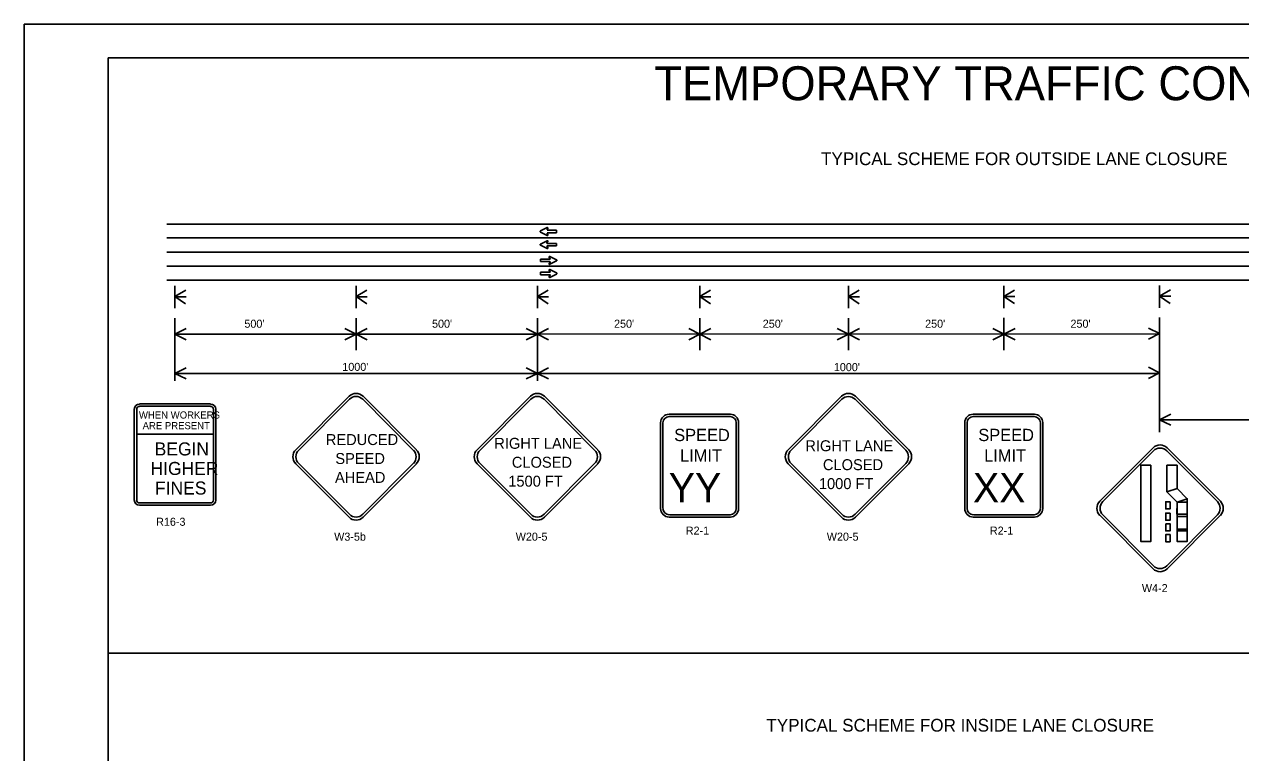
# Model space of a CAD drawing. Extents: x 0 to 34, y 0 to 22.
# Drawn here: x 0 to 18.12, y 11.15 to 22 of the extents above; entities that cross this region are included whole.
import ezdxf

# ---------------------------------------------------------------- set-up
doc = ezdxf.new("R2010")
doc.units = 0
for name, color, linetype in [('ANNO-SHT', 7, 'Continuous'), ('Level 1', 7, 'Continuous'), ('Level 32', 7, 'Continuous'), ('PlotBorder', 7, 'Continuous'), ('SHADE-GENERIC', 7, 'Continuous'), ('SHT-BNDRY', 7, 'Continuous'), ('SHT-FENCE', 7, 'Continuous')]:
    doc.layers.add(name, color=color, linetype=linetype)

msp = doc.modelspace()

# ---------------------------------------------------------------- linework, layer by layer
at = {"layer": 'Level 1'}
for p, q in [((2.124, 19.023), (30.729, 19.023)), ((2.124, 18.82), (30.729, 18.82)), ((2.124, 18.605), (30.729, 18.605)), ((7.689, 18.501), (7.83, 18.501)), ((7.689, 18.501), (7.689, 18.464)), ((7.819, 18.528), (7.833, 18.507)), ((7.931, 18.491), (7.831, 18.541)), ((7.837, 18.538), (7.837, 18.538)), ((2.124, 18.396), (30.729, 18.396)), ((7.689, 18.464), (7.83, 18.464)), ((7.819, 18.437), (7.833, 18.458)), ((7.931, 18.474), (7.831, 18.424)), ((2.124, 18.188), (30.729, 18.188)), ((2.245, 18.104), (2.245, 17.937)), ((2.245, 17.944), (2.405, 18.039)), ((2.245, 17.944), (2.403, 17.837)), ((4.943, 18.104), (4.943, 17.937)), ((4.943, 17.944), (5.103, 18.039)), ((4.943, 17.944), (5.101, 17.837)), ((7.644, 18.104), (7.644, 17.937)), ((7.644, 17.944), (7.805, 18.039)), ((7.644, 17.944), (7.803, 17.837)), ((10.064, 18.104), (10.064, 17.937)), ((10.064, 17.944), (10.224, 18.039)), ((10.064, 17.944), (10.222, 17.837)), ((12.279, 18.104), (12.279, 17.937)), ((12.279, 17.944), (12.44, 18.039)), ((12.279, 17.944), (12.438, 17.837)), ((14.595, 18.104), (14.595, 17.938)), ((14.595, 17.945), (14.755, 18.04)), ((14.595, 17.945), (14.753, 17.838)), ((14.595, 17.943), (14.761, 17.943)), ((16.916, 18.108), (16.916, 17.942)), ((16.916, 17.949), (17.077, 18.044)), ((16.916, 17.949), (17.075, 17.841)), ((16.916, 17.947), (17.083, 17.947)), ((2.245, 17.942), (2.411, 17.942)), ((2.245, 17.937), (2.245, 17.77)), ((2.245, 17.77), (2.245, 17.77)), ((4.943, 17.942), (5.109, 17.942)), ((4.943, 17.937), (4.943, 17.77)), ((4.943, 17.77), (4.943, 17.77)), ((7.644, 17.942), (7.811, 17.942)), ((7.644, 17.937), (7.644, 17.77)), ((7.644, 17.77), (7.644, 17.77)), ((10.064, 17.942), (10.23, 17.942)), ((10.064, 17.937), (10.064, 17.77)), ((10.064, 17.77), (10.064, 17.77)), ((12.279, 17.942), (12.446, 17.942)), ((12.279, 17.937), (12.279, 17.77)), ((12.279, 17.77), (12.279, 17.77)), ((14.595, 17.938), (14.595, 17.77)), ((14.595, 17.77), (14.595, 17.77)), ((16.916, 17.942), (16.916, 17.774)), ((16.916, 17.774), (16.916, 17.774)), ((2.243, 17.624), (2.243, 16.687)), ((4.943, 17.624), (4.943, 17.145)), ((7.644, 17.624), (7.644, 16.687)), ((10.064, 17.624), (10.064, 17.145)), ((12.279, 17.624), (12.279, 17.145)), ((14.595, 17.625), (14.595, 17.145)), ((16.916, 17.631), (16.916, 15.924)), ((2.243, 17.384), (4.945, 17.384)), ((4.943, 17.386), (4.943, 17.384)), ((4.943, 17.384), (7.644, 17.384)), ((7.644, 17.386), (7.644, 17.384)), ((7.644, 17.384), (12.279, 17.386)), ((10.064, 17.386), (10.064, 17.384)), ((10.064, 17.386), (10.064, 17.384)), ((12.279, 17.386), (12.279, 17.384)), ((12.279, 17.384), (16.914, 17.386)), ((14.595, 17.387), (14.595, 17.385)), ((14.699, 17.386), (14.699, 17.384)), ((2.243, 16.796), (16.922, 16.796)), ((1.718, 16.343), (2.775, 16.343)), ((4.044, 15.661), (4.838, 16.458)), ((4.089, 15.656), (4.843, 16.413)), ((5.042, 16.413), (5.796, 15.656)), ((5.047, 16.458), (5.841, 15.661)), ((6.746, 15.661), (7.54, 16.458)), ((6.791, 15.656), (7.545, 16.413)), ((7.744, 16.413), (8.498, 15.656)), ((7.749, 16.458), (8.543, 15.661)), ((11.381, 15.661), (12.175, 16.458)), ((11.426, 15.656), (12.18, 16.413)), ((12.379, 16.413), (13.133, 15.656)), ((12.384, 16.458), (13.178, 15.661)), ((1.638, 14.913), (1.638, 16.263)), ((1.674, 14.913), (1.674, 16.263)), ((1.718, 16.308), (2.775, 16.308)), ((2.819, 16.263), (2.819, 14.913)), ((2.854, 16.263), (2.854, 14.913)), ((9.607, 16.19), (9.611, 16.19)), ((9.607, 16.155), (9.611, 16.155)), ((9.611, 16.19), (10.52, 16.19)), ((9.611, 16.155), (10.52, 16.155)), ((14.139, 16.19), (14.142, 16.19)), ((14.139, 16.155), (14.142, 16.155)), ((14.142, 16.19), (15.052, 16.19)), ((14.142, 16.155), (15.052, 16.155)), ((9.481, 14.789), (9.481, 16.067)), ((9.516, 14.789), (9.516, 16.067)), ((10.608, 16.067), (10.608, 14.789)), ((10.643, 16.067), (10.643, 14.789)), ((14.012, 14.789), (14.012, 16.067)), ((14.048, 14.789), (14.048, 16.067)), ((15.139, 16.067), (15.139, 14.789)), ((15.175, 16.067), (15.175, 14.789)), ((1.674, 15.892), (2.819, 15.892)), ((16.025, 14.893), (16.818, 15.69)), ((16.07, 14.888), (16.824, 15.645)), ((17.022, 15.645), (17.777, 14.888)), ((17.028, 15.69), (17.821, 14.893)), ((4.838, 14.655), (4.044, 15.452)), ((4.843, 14.7), (4.089, 15.457)), ((5.796, 15.457), (5.042, 14.7)), ((5.841, 15.452), (5.047, 14.655)), ((7.54, 14.655), (6.746, 15.452)), ((7.545, 14.7), (6.791, 15.457)), ((8.498, 15.457), (7.744, 14.7)), ((8.543, 15.452), (7.749, 14.655)), ((12.175, 14.655), (11.381, 15.452)), ((12.18, 14.7), (11.426, 15.457)), ((13.133, 15.457), (12.379, 14.7)), ((13.178, 15.452), (12.384, 14.655)), ((2.775, 14.869), (1.718, 14.869)), ((2.775, 14.833), (1.718, 14.833)), ((10.52, 14.693), (9.611, 14.693)), ((15.052, 14.693), (14.142, 14.693)), ((16.818, 13.887), (16.025, 14.684)), ((16.824, 13.932), (16.07, 14.689)), ((17.777, 14.689), (17.022, 13.932)), ((17.821, 14.684), (17.028, 13.887)), ((10.52, 14.658), (9.611, 14.658)), ((15.052, 14.658), (14.142, 14.658)), ((1.25, 12.63), (27.038, 12.63))]:
    msp.add_line(p, q, dxfattribs=at)
for points in [[(2.409, 17.467), (2.243, 17.384), (2.409, 17.301)], [(4.778, 17.301), (4.945, 17.384), (4.778, 17.467)], [(5.109, 17.467), (4.943, 17.384), (5.109, 17.301)], [(7.48, 17.301), (7.646, 17.384), (7.48, 17.467)], [(7.81, 17.467), (7.644, 17.384), (7.81, 17.301)], [(9.899, 17.301), (10.066, 17.384), (9.899, 17.467)], [(10.23, 17.467), (10.064, 17.384), (10.23, 17.301)], [(12.113, 17.301), (12.279, 17.384), (12.113, 17.467)], [(12.446, 17.467), (12.279, 17.384), (12.446, 17.301)], [(12.446, 17.467), (12.279, 17.384), (12.446, 17.301)], [(14.433, 17.301), (14.599, 17.385), (14.433, 17.468)], [(14.763, 17.468), (14.597, 17.385), (14.763, 17.301)], [(16.75, 17.308), (16.916, 17.391), (16.75, 17.475)], [(16.75, 17.308), (16.916, 17.391), (16.75, 17.475)], [(2.409, 16.883), (2.243, 16.799), (2.409, 16.716)], [(7.48, 16.716), (7.646, 16.799), (7.48, 16.883)], [(7.81, 16.883), (7.644, 16.799), (7.81, 16.716)], [(16.75, 16.723), (16.916, 16.807), (16.75, 16.89)], [(17.082, 16.193), (16.916, 16.109), (17.082, 16.026)]]:
    msp.add_lwpolyline(points, dxfattribs=at)
for centre, major_axis, start_param, end_param in [((7.827, 18.533), (0, -0.00927), 2.678155, 5.300602), ((7.83, 18.505), (0, 0.00371), 3.141803, 5.301246), ((7.927, 18.483), (0, -0.00927), 0.463604, 2.678408), ((7.827, 18.432), (0, -0.00927), 4.124596, 6.747043), ((7.83, 18.46), (0, 0.00371), 4.123952, 6.283395), ((4.943, 16.353), (0, 0.148), 5.497787, 7.068583), ((7.644, 16.353), (0, 0.148), 5.497787, 7.068583), ((12.279, 16.353), (0, 0.148), 5.497787, 7.068583), ((1.718, 16.263), (0, 0.0796), 0, 1.570796), ((2.775, 16.263), (0, 0.0796), 4.712389, 6.283185), ((4.943, 16.314), (0, 0.141), 5.497787, 7.068583), ((7.644, 16.314), (0, 0.141), 5.497787, 7.068583), ((12.279, 16.313), (0, 0.141), 5.497787, 7.068583), ((1.718, 16.263), (0, 0.0442), 0, 1.570796), ((2.775, 16.263), (0, 0.0442), 4.712389, 6.283185), ((9.607, 16.064), (0, -0.127), 3.141593, 4.712389), ((9.607, 16.064), (0, -0.0913), 3.141593, 4.712389), ((10.517, 16.064), (0, 0.127), 4.712389, 6.283185), ((10.517, 16.064), (0, 0.0913), 4.712389, 6.283185), ((14.139, 16.064), (0, -0.127), 3.141593, 4.712389), ((14.139, 16.064), (0, -0.0913), 3.141593, 4.712389), ((15.048, 16.064), (0, 0.127), 4.712389, 6.283185), ((15.048, 16.064), (0, 0.0913), 4.712389, 6.283185), ((4.149, 15.557), (0, -0.148), 3.926991, 5.497787), ((4.188, 15.556), (0, -0.141), 3.926991, 5.497787), ((5.697, 15.556), (0, 0.141), 3.926991, 5.497787), ((5.736, 15.557), (0, 0.148), 3.926991, 5.497787), ((6.85, 15.557), (0, -0.148), 3.926991, 5.497787), ((6.89, 15.556), (0, -0.141), 3.926991, 5.497787), ((8.398, 15.556), (0, 0.141), 3.926991, 5.497787), ((8.438, 15.557), (0, 0.148), 3.926991, 5.497787), ((11.486, 15.557), (0, -0.148), 3.926991, 5.497787), ((11.525, 15.556), (0, -0.141), 3.926991, 5.497787), ((13.033, 15.556), (0, 0.141), 3.926991, 5.497787), ((13.073, 15.557), (0, 0.148), 3.926991, 5.497787), ((16.923, 15.585), (0, -0.148), 2.356194, 3.926991), ((16.923, 15.546), (0, -0.141), 2.356194, 3.926991), ((1.718, 14.913), (0, -0.0796), 4.712389, 6.283185), ((1.718, 14.913), (0, -0.0442), 4.712389, 6.283185), ((2.775, 14.913), (0, -0.0442), 0, 1.570796), ((2.775, 14.913), (0, -0.0796), 0, 1.570796), ((16.129, 14.788), (0, -0.148), 3.926991, 5.497787), ((16.169, 14.789), (0, -0.141), 3.926991, 5.497787), ((17.677, 14.789), (0, 0.141), 3.926991, 5.497787), ((17.717, 14.788), (0, 0.148), 3.926991, 5.497787), ((4.943, 14.799), (0, 0.141), 2.356194, 3.926991), ((7.644, 14.799), (0, 0.141), 2.356194, 3.926991), ((9.607, 14.785), (0, -0.127), 4.712389, 6.283185), ((9.607, 14.785), (0, -0.0913), 4.712389, 6.283185), ((10.517, 14.785), (0, 0.0913), 3.141593, 4.712389), ((10.517, 14.785), (0, 0.127), 3.141593, 4.712389), ((12.279, 14.799), (0, 0.141), 2.356194, 3.926991), ((14.139, 14.785), (0, -0.127), 4.712389, 6.283185), ((14.139, 14.785), (0, -0.0913), 4.712389, 6.283185), ((15.048, 14.785), (0, 0.0913), 3.141593, 4.712389), ((15.048, 14.785), (0, 0.127), 3.141593, 4.712389), ((4.943, 14.76), (0, 0.148), 2.356194, 3.926991), ((7.644, 14.76), (0, 0.148), 2.356194, 3.926991), ((12.279, 14.76), (0, 0.148), 2.356194, 3.926991), ((16.923, 13.992), (0, -0.148), 5.497787, 7.068583), ((16.923, 14.031), (0, -0.141), 5.497787, 7.068583)]:
    msp.add_ellipse(centre, major_axis=major_axis, ratio=0.996122, start_param=start_param, end_param=end_param, dxfattribs=at)
at = {"layer": 'Level 32'}
msp.add_line((20.147, 16.109), (16.916, 16.109), dxfattribs=at)
at = {"layer": 'PlotBorder'}
msp.add_lwpolyline([(0, 0), (34, 0), (34, 22), (0, 22)], close=True, dxfattribs=at)
at = {"layer": 'SHADE-GENERIC'}
for p, q in [((7.789, 18.971), (7.689, 18.921)), ((7.689, 18.904), (7.789, 18.854)), ((7.787, 18.937), (7.801, 18.957)), ((7.801, 18.867), (7.787, 18.888)), ((7.931, 18.931), (7.79, 18.931)), ((7.79, 18.894), (7.931, 18.894)), ((7.931, 18.894), (7.931, 18.931)), ((7.789, 18.776), (7.689, 18.726)), ((7.689, 18.709), (7.789, 18.659)), ((7.787, 18.742), (7.801, 18.763)), ((7.801, 18.673), (7.787, 18.693)), ((7.931, 18.736), (7.79, 18.736)), ((7.79, 18.699), (7.931, 18.699)), ((7.931, 18.699), (7.931, 18.736)), ((7.689, 18.464), (7.689, 18.501)), ((7.689, 18.501), (7.83, 18.501)), ((7.833, 18.507), (7.819, 18.528)), ((7.831, 18.541), (7.931, 18.491)), ((7.83, 18.464), (7.689, 18.464)), ((7.689, 18.269), (7.689, 18.306)), ((7.689, 18.306), (7.83, 18.306)), ((7.819, 18.437), (7.833, 18.458)), ((7.833, 18.312), (7.819, 18.333)), ((7.931, 18.474), (7.831, 18.424)), ((7.831, 18.346), (7.931, 18.296)), ((7.83, 18.269), (7.689, 18.269)), ((7.819, 18.243), (7.833, 18.263)), ((7.931, 18.279), (7.831, 18.229))]:
    msp.add_line(p, q, dxfattribs=at)
for points in [[(16.786, 15.43), (16.634, 15.43), (16.634, 14.294), (16.786, 14.294)], [(17.178, 15.429), (17.025, 15.429), (17.023, 15.036), (17.177, 15.084)], [(17.023, 15.036), (17.177, 15.084), (17.327, 14.931), (17.177, 14.881)], [(17.073, 14.886), (17.007, 14.886), (17.007, 14.78), (17.073, 14.78)], [(17.176, 14.881), (17.327, 14.931), (17.328, 14.7), (17.175, 14.7)], [(17.177, 14.294), (17.325, 14.294), (17.325, 14.881), (17.177, 14.881)], [(17.073, 14.718), (17.007, 14.718), (17.007, 14.611), (17.073, 14.611)], [(17.007, 14.558), (17.073, 14.558), (17.073, 14.451), (17.007, 14.451)], [(17.177, 14.664), (17.328, 14.664), (17.328, 14.478), (17.176, 14.478)], [(17.073, 14.397), (17.007, 14.397), (17.007, 14.291), (17.073, 14.291)], [(17.179, 14.452), (17.329, 14.452), (17.328, 14.294), (17.177, 14.294)]]:
    msp.add_lwpolyline(points, close=True, dxfattribs=at)
for centre, major_axis, start_param, end_param in [((7.693, 18.913), (0, -0.00927), 3.604777, 5.819581), ((7.793, 18.963), (0, 0.00927), 4.124176, 6.746623), ((7.793, 18.862), (0, -0.00927), 5.819328, 8.441774), ((7.693, 18.718), (0, -0.00927), 3.604777, 5.819581), ((7.79, 18.74), (0, -0.00371), 4.123532, 6.282975), ((7.79, 18.695), (0, -0.00371), 3.141383, 5.300826), ((7.793, 18.768), (0, 0.00927), 4.124176, 6.746623), ((7.793, 18.667), (0, -0.00927), 5.819328, 8.441774), ((7.827, 18.533), (0, -0.00927), 2.678155, 5.300602), ((7.927, 18.483), (0, -0.00927), 0.463604, 2.678408), ((7.827, 18.432), (0, -0.00927), 4.124596, 6.747043), ((7.827, 18.338), (0, -0.00927), 2.678155, 5.300602), ((7.83, 18.31), (0, 0.00371), 3.141803, 5.301246), ((7.827, 18.238), (0, -0.00927), 4.124596, 6.747043), ((7.83, 18.266), (0, 0.00371), 4.123952, 6.283395), ((7.927, 18.288), (0, -0.00927), 0.463604, 2.678408)]:
    msp.add_ellipse(centre, major_axis=major_axis, ratio=0.996122, start_param=start_param, end_param=end_param, dxfattribs=at)
at = {"layer": 'SHT-BNDRY'}
msp.add_lwpolyline([(1.25, 0.5), (33.5, 0.5), (33.5, 21.5), (1.25, 21.5)], close=True, dxfattribs=at)
at = {"layer": 'SHT-FENCE'}
msp.add_lwpolyline([(0, 22), (34, 22), (34, 0), (0, 0)], close=True, dxfattribs=at)

# ---------------------------------------------------------------- texts
at = {"layer": 'ANNO-SHT'}
msp.add_text('TEMPORARY TRAFFIC CONTROL PLAN SHEET', height=0.50546, dxfattribs=at).set_placement((9.387, 20.869))
at = {"layer": 'Level 1'}
for s, height, p in [('TYPICAL SCHEME FOR OUTSIDE LANE CLOSURE', 0.19, (11.872, 19.902)), ("500'", 0.12, (3.279, 17.479)), ("500'", 0.12, (6.075, 17.479)), ("250'", 0.12, (8.787, 17.479)), ("250'", 0.12, (11.003, 17.479)), ("250'", 0.12, (13.422, 17.479)), ("250'", 0.12, (15.588, 17.479)), ("1000'", 0.12, (4.738, 16.836)), ("1000'", 0.12, (12.062, 16.832)), ('WHEN WORKERS', 0.10616, (1.708, 16.126)), ('ARE PRESENT', 0.10616, (1.763, 15.967)), ('SPEED', 0.1828, (9.683, 15.79)), ('SPEED', 0.1828, (14.215, 15.79)), ('BEGIN', 0.1946, (1.942, 15.576)), ('REDUCED', 0.1631, (4.492, 15.731)), ('RIGHT LANE', 0.1631, (7.002, 15.675)), ('RIGHT LANE', 0.1631, (11.637, 15.639)), ('SPEED', 0.1631, (4.634, 15.449)), ('LIMIT', 0.1826, (9.771, 15.483)), ('LIMIT', 0.1826, (14.302, 15.483)), ('HIGHER', 0.1946, (1.88, 15.285)), ('CLOSED', 0.1631, (7.264, 15.393)), ('CLOSED', 0.1631, (11.899, 15.357)), ('AHEAD', 0.1631, (4.629, 15.167)), ('1500 FT', 0.1631, (7.211, 15.111)), ('YY', 0.4385, (9.602, 14.876)), ('1000 FT', 0.1631, (11.839, 15.075)), ('XX', 0.4385, (14.135, 14.876)), ('FINES', 0.1946, (1.947, 14.993)), ('R16-3', 0.12, (1.964, 14.528)), ('R2-1', 0.12, (9.856, 14.396)), ('R2-1', 0.12, (14.387, 14.396)), ('W3-5b', 0.12, (4.617, 14.306)), ('W20-5', 0.12, (7.322, 14.306)), ('W20-5', 0.12, (11.957, 14.306)), ('W4-2', 0.12, (16.652, 13.539)), ('TYPICAL SCHEME FOR INSIDE LANE CLOSURE', 0.19, (11.057, 11.461))]:
    msp.add_text(s, height=height, dxfattribs=at).set_placement(p)

doc.saveas('drawing.dxf')
